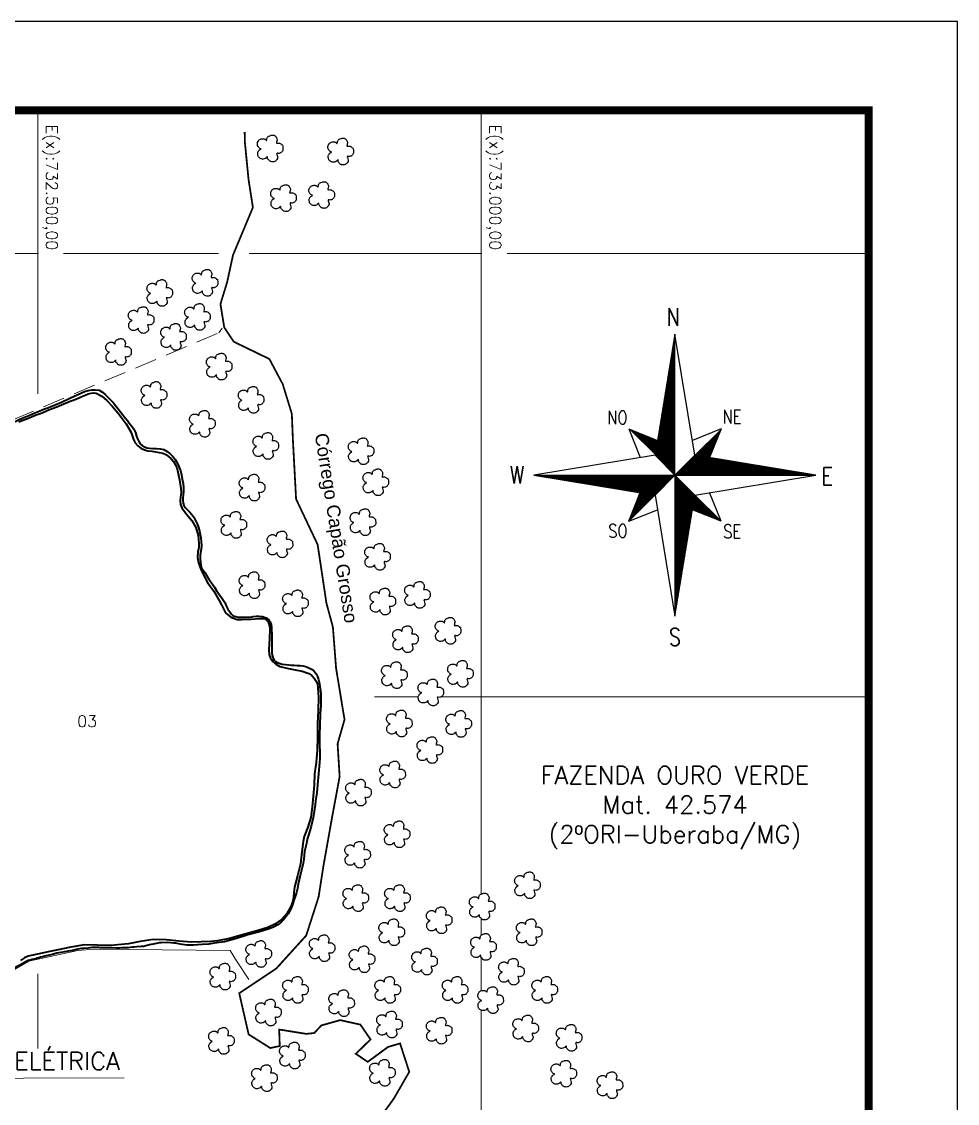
# Model space of a CAD drawing. Header units: millimetres. Extents: x 730567 to 733537, y 7816662 to 7818762.
# Drawn here: x 732482 to 733537, y 7817542 to 7818762 of the extents above; entities that cross this region are included whole.
import ezdxf
from ezdxf.enums import TextEntityAlignment as Align

# ---------------------------------------------------------------- set-up
doc = ezdxf.new("R2010")
doc.units = ezdxf.units.MM
for name, pattern in [('CONTINUO', [0]), ('DASHED', [0.75, 0.5, -0.25]), ('LIN0', [0])]:
    doc.linetypes.add(name, pattern=pattern)
for name, color, linetype, lineweight in [('0114001269', 1, 'Continuous', 40), ('0114001269003', 5, 'Continuous', 40), ('MALHA', 8, 'Continuous', 9), ('REDE_DE_LUZ', 6, 'Continuous', 0), ('TEXTO', 7, 'Continuous', 9)]:
    doc.layers.add(name, color=color, linetype=linetype, lineweight=lineweight)
for name, color, linetype in [('CÓRREGO', 174, 'Continuous'), ('MARGEM', 7, 'CONTINUO'), ('MATO', 3, 'Continuous'), ('SETA_NORTE', 3, 'Continuous')]:
    doc.layers.add(name, color=color, linetype=linetype)
doc.styles.add('ROMANS', font='romans', dxfattribs={"height": 0.2})
doc.styles.add('SIMPLEX', font='simplex', dxfattribs={"height": 0.2})
doc.styles.get("Standard").update_dxf_attribs({"font": 'arial.ttf'})

# ---------------------------------------------------------------- blocks, each defined once
blk = doc.blocks.new('mato')
at = {"layer": 'MATO', "color": 94, "linetype": 'CONTINUO'}
blk.add_lwpolyline([(734601.6, 7824194.7), (734600.8, 7824194.1), (734600, 7824193.3), (734599.1, 7824192.6), (734598, 7824192.3), (734596.9, 7824192.2), (734595.8, 7824192.2), (734594.9, 7824192.4), (734594.2, 7824192.7), (734593.5, 7824193.1), (734592.9, 7824193.6), (734592.3, 7824194.1), (734591.8, 7824194.7), (734591.5, 7824195.3), (734591.3, 7824195.9), (734591.2, 7824196.6), (734591, 7824197.5), (734591, 7824198.4), (734591, 7824199.3), (734591.2, 7824200), (734591.5, 7824200.5), (734591.9, 7824201), (734592.1, 7824201.5), (734592.4, 7824201.9), (734592.8, 7824202.3), (734594.2, 7824203.2), (734594.7, 7824203.6), (734594.5, 7824203.7), (734593.5, 7824204), (734593.1, 7824204.2), (734592.7, 7824204.5), (734592.3, 7824204.9), (734591.8, 7824205.6), (734591.3, 7824206.3), (734590.9, 7824207.1), (734590.7, 7824208), (734590.6, 7824208.8), (734590.7, 7824209.7), (734590.9, 7824210.7), (734591.3, 7824211.6), (734591.7, 7824212.4), (734592, 7824212.8), (734592.3, 7824213.1), (734592.7, 7824213.4), (734593.3, 7824213.8), (734593.9, 7824214.2), (734594.6, 7824214.5), (734595.3, 7824214.7), (734596, 7824214.8), (734596.6, 7824214.8), (734597.2, 7824214.8), (734597.8, 7824214.7), (734598.2, 7824214.6), (734598.7, 7824214.4), (734599.1, 7824214.3), (734599.5, 7824214), (734600, 7824213.4), (734600.5, 7824213), (734600.9, 7824212.8), (734601.1, 7824213.4), (734601.2, 7824214.2), (734601.3, 7824215.1), (734601.4, 7824215.5), (734601.5, 7824215.8), (734602, 7824216.5), (734602.3, 7824217), (734602.7, 7824217.4), (734603.2, 7824217.6), (734603.7, 7824217.8), (734604.3, 7824218), (734605.3, 7824218.4), (734605.8, 7824218.6), (734606.3, 7824218.7), (734606.9, 7824218.8), (734607.5, 7824218.8), (734608, 7824218.8), (734608.6, 7824218.7), (734609.1, 7824218.6), (734609.5, 7824218.4), (734610, 7824218.1), (734610.4, 7824217.9), (734610.7, 7824217.6), (734611, 7824217.2), (734611.3, 7824216.8), (734611.7, 7824216.3), (734611.9, 7824215.7), (734612.2, 7824215.1), (734612.4, 7824214.6), (734612.5, 7824214), (734612.5, 7824213.3), (734612.2, 7824212.1), (734611.9, 7824210.9), (734611.7, 7824210), (734612.4, 7824209.8), (734613.2, 7824209.9), (734614.1, 7824210), (734614.7, 7824209.9), (734615.4, 7824209.8), (734616, 7824209.5), (734616.6, 7824209.1), (734617.3, 7824208.6), (734617.8, 7824208.1), (734618.2, 7824207.9), (734618.6, 7824207.5), (734618.8, 7824207), (734619, 7824205.5), (734619.1, 7824203.9), (734619.1, 7824202.4), (734618.8, 7824201.5), (734618.4, 7824200.9), (734618, 7824200.3), (734617.5, 7824199.8), (734617, 7824199.3), (734616.5, 7824199), (734615.7, 7824198.7), (734614.9, 7824198.5), (734614.1, 7824198.3), (734613.3, 7824198.6), (734612.6, 7824198.7), (734612.1, 7824198.5), (734612.3, 7824197.3), (734613.2, 7824194.3), (734613.1, 7824193.5), (734613, 7824192.9), (734612.3, 7824191.8), (734611.9, 7824191.2), (734611.4, 7824190.7), (734611, 7824190.3), (734610.6, 7824189.9), (734610.1, 7824189.6), (734609.5, 7824189.4), (734608.8, 7824189.2), (734608.2, 7824189.2), (734607.5, 7824189.1), (734606.8, 7824189.2), (734605.7, 7824189.3), (734605.3, 7824189.5), (734604.8, 7824189.7), (734604.2, 7824190.1), (734603.7, 7824190.7), (734603.2, 7824191.3), (734602.7, 7824191.7), (734602.3, 7824192.2), (734602, 7824192.7), (734601.9, 7824194.3), (734601.7, 7824195)], dxfattribs=at)
blk = doc.blocks.new('A$C7F984228')
at = {"layer": 'SETA_NORTE', "linetype": 'Continuous'}
h = blk.add_hatch(dxfattribs=at)
h.set_pattern_fill('ANSI314', color=256, scale=5, angle=-90, style=0, pattern_type=2)
h.set_pattern_definition([(315, (-7849212.488, 504478.853), (11.22532015, 11.22532015), [])])
h.paths.add_polyline_path([(2671, 3542), (2716, 3816), (2183, 4030)])
h = blk.add_hatch(dxfattribs=at)
h.set_pattern_fill('ANSI313', color=256, scale=5, angle=180, style=0, pattern_type=2)
h.set_pattern_definition([(225, (504349.028, 7855425.992), (11.22532015, -11.22532015), [])])
h.paths.add_polyline_path([(3412, 3542), (3686, 3497), (3900, 4030)])
h = blk.add_hatch(dxfattribs=at)
h.set_pattern_fill('ANSI311', color=256, scale=5, style=0, pattern_type=2)
h.set_pattern_definition([(45, (-498265.35, -7849082.662), (-11.22532015, 11.22532015), [])])
h.paths.add_polyline_path([(2671, 2801), (2397, 2846), (2183, 2313)])
h = blk.add_hatch(dxfattribs=at)
h.set_pattern_fill('ANSI312', color=256, scale=5, angle=90, style=0, pattern_type=2)
h.set_pattern_definition([(135, (7855296.166, -498135.524), (-11.22532015, -11.22532015), [])])
h.paths.add_polyline_path([(3412, 2801), (3367, 2527), (3900, 2313)])
for p, q in [((3013, 5616), (3042, 5645)), ((3017, 5644), (3042, 5668)), ((3022, 5671), (3042, 5691)), ((3026, 5699), (3042, 5715)), ((3031, 5727), (3042, 5738)), ((3036, 5755), (3042, 5761)), ((3040, 5782), (3042, 5784)), ((2972, 5366), (3042, 5437)), ((2976, 5394), (3042, 5460)), ((2981, 5422), (3042, 5483)), ((2985, 5450), (3042, 5506)), ((2990, 5477), (3042, 5529)), ((2994, 5505), (3042, 5552)), ((2999, 5533), (3042, 5576)), ((3004, 5561), (3042, 5599)), ((3008, 5588), (3042, 5622)), ((2935, 5145), (3042, 5251)), ((2940, 5172), (3042, 5274)), ((2944, 5200), (3042, 5298)), ((2949, 5228), (3042, 5321)), ((2953, 5255), (3042, 5344)), ((2958, 5283), (3042, 5367)), ((2963, 5311), (3042, 5390)), ((2967, 5339), (3042, 5413)), ((2894, 4895), (3042, 5043)), ((2899, 4923), (3042, 5066)), ((2903, 4950), (3042, 5089)), ((2908, 4978), (3042, 5112)), ((2912, 5006), (3042, 5135)), ((2917, 5034), (3042, 5159)), ((2921, 5061), (3042, 5182)), ((2926, 5089), (3042, 5205)), ((2931, 5117), (3042, 5228)), ((2853, 4645), (3042, 4834)), ((2857, 4673), (3042, 4857)), ((2862, 4701), (3042, 4881)), ((2867, 4729), (3042, 4904)), ((2871, 4756), (3042, 4927)), ((2876, 4784), (3042, 4950)), ((2880, 4812), (3042, 4973)), ((2885, 4839), (3042, 4996)), ((2889, 4867), (3042, 5020)), ((2816, 4423), (3042, 4649)), ((2821, 4451), (3042, 4672)), ((2825, 4479), (3042, 4695)), ((2830, 4507), (3042, 4718)), ((2835, 4534), (3042, 4742)), ((2839, 4562), (3042, 4765)), ((2844, 4590), (3042, 4788)), ((2848, 4618), (3042, 4811)), ((2775, 4174), (3042, 4440)), ((2780, 4202), (3042, 4464)), ((2784, 4229), (3042, 4487)), ((2789, 4257), (3042, 4510)), ((2794, 4285), (3042, 4533)), ((2798, 4313), (3042, 4556)), ((2803, 4340), (3042, 4579)), ((2807, 4368), (3042, 4603)), ((2812, 4396), (3042, 4626)), ((2734, 3924), (3042, 4232)), ((2739, 3952), (3042, 4255)), ((2743, 3980), (3042, 4278)), ((2748, 4007), (3042, 4301)), ((2752, 4035), (3042, 4325)), ((2757, 4063), (3042, 4348)), ((2762, 4091), (3042, 4371)), ((2766, 4118), (3042, 4394)), ((2771, 4146), (3042, 4417)), ((2183, 4030), (2716, 3816)), ((2183, 4030), (2397, 3497)), ((2693, 3675), (3042, 4024)), ((2698, 3702), (3042, 4047)), ((2702, 3730), (3042, 4070)), ((2707, 3758), (3042, 4093)), ((2711, 3786), (3042, 4116)), ((2716, 3813), (3042, 4139)), ((2720, 3841), (3042, 4163)), ((2725, 3869), (3042, 4186)), ((2730, 3897), (3042, 4209)), ((3900, 4030), (3367, 3816)), ((3900, 4030), (3686, 3497)), ((2674, 3540), (3042, 3908)), ((2675, 3564), (3042, 3931)), ((2679, 3591), (3042, 3954)), ((2684, 3619), (3042, 3977)), ((2685, 3528), (3042, 3885)), ((2688, 3647), (3042, 4000)), ((2697, 3517), (3042, 3861)), ((2709, 3505), (3042, 3838)), ((2720, 3493), (3042, 3815)), ((2732, 3482), (3042, 3792)), ((2743, 3470), (3042, 3769)), ((2755, 3459), (3042, 3746)), ((2766, 3447), (3042, 3722)), ((2778, 3435), (3042, 3699)), ((2790, 3424), (3042, 3676)), ((2801, 3412), (3042, 3653)), ((2813, 3401), (3042, 3630)), ((2824, 3389), (3042, 3607)), ((2836, 3378), (3042, 3583)), ((2848, 3366), (3042, 3560)), ((2859, 3354), (3042, 3537)), ((2871, 3343), (3042, 3514)), ((2882, 3331), (3042, 3491)), ((2894, 3320), (3042, 3468)), ((2905, 3308), (3042, 3444)), ((2917, 3296), (3042, 3421)), ((3047, 3172), (3417, 3542)), ((3070, 3172), (3437, 3538)), ((3093, 3172), (3457, 3535)), ((3117, 3172), (3477, 3532)), ((3140, 3172), (3497, 3528)), ((3163, 3172), (3516, 3525)), ((3186, 3172), (3536, 3522)), ((3209, 3172), (3556, 3519)), ((3232, 3172), (3576, 3515)), ((3256, 3172), (3596, 3512)), ((3279, 3172), (3616, 3509)), ((3302, 3172), (3636, 3506)), ((3325, 3172), (3656, 3502)), ((3348, 3172), (3676, 3499)), ((3371, 3172), (3695, 3496)), ((3395, 3172), (3715, 3492)), ((3418, 3172), (3735, 3489)), ((3441, 3172), (3755, 3486)), ((3464, 3172), (3775, 3483)), ((3487, 3172), (3795, 3479)), ((3510, 3172), (3815, 3476)), ((3534, 3172), (3835, 3473)), ((3557, 3172), (3855, 3469)), ((3580, 3172), (3874, 3466)), ((3603, 3172), (3894, 3463)), ((3626, 3172), (3914, 3460)), ((3649, 3172), (3934, 3456)), ((3673, 3172), (3954, 3453)), ((3696, 3172), (3974, 3450)), ((3719, 3172), (3994, 3447)), ((3742, 3172), (4014, 3443)), ((3765, 3172), (4034, 3440)), ((3788, 3172), (4053, 3437)), ((3812, 3172), (4073, 3433)), ((3835, 3172), (4093, 3430)), ((3858, 3172), (4113, 3427)), ((3881, 3172), (4133, 3424)), ((3904, 3172), (4153, 3420)), ((2929, 3285), (3042, 3398)), ((2940, 3273), (3042, 3375)), ((2952, 3262), (3042, 3352)), ((2963, 3250), (3042, 3329)), ((2975, 3239), (3042, 3305)), ((2987, 3227), (3042, 3282)), ((2998, 3215), (3042, 3259)), ((3010, 3204), (3042, 3236)), ((3927, 3172), (4173, 3417)), ((3951, 3172), (4193, 3414)), ((3974, 3172), (4213, 3411)), ((3997, 3172), (4232, 3407)), ((4020, 3172), (4252, 3404)), ((4043, 3172), (4272, 3401)), ((4066, 3172), (4292, 3397)), ((4090, 3172), (4312, 3394)), ((4113, 3172), (4332, 3391)), ((4136, 3172), (4352, 3388)), ((4159, 3172), (4372, 3384)), ((4182, 3172), (4392, 3381)), ((4205, 3172), (4411, 3378)), ((4228, 3172), (4431, 3374)), ((4252, 3172), (4451, 3371)), ((4275, 3172), (4471, 3368)), ((4298, 3172), (4491, 3365)), ((4321, 3172), (4511, 3361)), ((4344, 3172), (4531, 3358)), ((4367, 3172), (4551, 3355)), ((4391, 3172), (4571, 3352)), ((4414, 3172), (4590, 3348)), ((4437, 3172), (4610, 3345)), ((4460, 3172), (4630, 3342)), ((4483, 3172), (4650, 3338)), ((4506, 3172), (4670, 3335)), ((4530, 3172), (4690, 3332)), ((4553, 3172), (4710, 3329)), ((4576, 3172), (4730, 3325)), ((4599, 3172), (4750, 3322)), ((4622, 3172), (4769, 3319)), ((4645, 3172), (4789, 3316)), ((4669, 3172), (4809, 3312)), ((4692, 3172), (4829, 3309)), ((4715, 3172), (4849, 3306)), ((4738, 3172), (4869, 3302)), ((4761, 3172), (4889, 3299)), ((4784, 3172), (4909, 3296)), ((4808, 3172), (4929, 3293)), ((4831, 3172), (4948, 3289)), ((4854, 3172), (4968, 3286)), ((4877, 3172), (4988, 3283)), ((4900, 3172), (5008, 3279)), ((4923, 3172), (5028, 3276)), ((4947, 3172), (5048, 3273)), ((4970, 3172), (5068, 3270)), ((4993, 3172), (5088, 3266)), ((5016, 3172), (5108, 3263)), ((5039, 3172), (5127, 3260)), ((5062, 3172), (5147, 3257)), ((5086, 3172), (5167, 3253)), ((5109, 3172), (5187, 3250)), ((5132, 3172), (5207, 3247)), ((5155, 3172), (5227, 3243)), ((5178, 3172), (5247, 3240)), ((5201, 3172), (5267, 3237)), ((5225, 3172), (5287, 3234)), ((5248, 3172), (5306, 3230)), ((5271, 3172), (5326, 3227)), ((5294, 3172), (5346, 3224)), ((5317, 3172), (5366, 3221)), ((428, 3170), (429, 3172)), ((448, 3167), (453, 3172)), ((468, 3164), (476, 3172)), ((488, 3161), (499, 3172)), ((508, 3157), (522, 3172)), ((528, 3154), (545, 3172)), ((548, 3151), (568, 3172)), ((567, 3148), (592, 3172)), ((587, 3144), (615, 3172)), ((607, 3141), (638, 3172)), ((627, 3138), (661, 3172)), ((647, 3134), (684, 3172)), ((667, 3131), (707, 3172)), ((687, 3128), (731, 3172)), ((707, 3125), (754, 3172)), ((727, 3121), (777, 3172)), ((746, 3118), (800, 3172)), ((766, 3115), (823, 3172)), ((786, 3112), (846, 3172)), ((806, 3108), (870, 3172)), ((826, 3105), (893, 3172)), ((846, 3102), (916, 3172)), ((866, 3098), (939, 3172)), ((886, 3095), (962, 3172)), ((906, 3092), (985, 3172)), ((925, 3089), (1009, 3172)), ((945, 3085), (1032, 3172)), ((965, 3082), (1055, 3172)), ((985, 3079), (1078, 3172)), ((1005, 3075), (1101, 3172)), ((1025, 3072), (1124, 3172)), ((1045, 3069), (1148, 3172)), ((1065, 3066), (1171, 3172)), ((1085, 3062), (1194, 3172)), ((1104, 3059), (1217, 3172)), ((1124, 3056), (1240, 3172)), ((1144, 3053), (1263, 3172)), ((1164, 3049), (1287, 3172)), ((1184, 3046), (1310, 3172)), ((1204, 3043), (1333, 3172)), ((1224, 3039), (1356, 3172)), ((1244, 3036), (1379, 3172)), ((1264, 3033), (1402, 3172)), ((1283, 3030), (1426, 3172)), ((1303, 3026), (1449, 3172)), ((1323, 3023), (1472, 3172)), ((1343, 3020), (1495, 3172)), ((1363, 3017), (1518, 3172)), ((1383, 3013), (1541, 3172)), ((1403, 3010), (1565, 3172)), ((1423, 3007), (1588, 3172)), ((1443, 3003), (1611, 3172)), ((1462, 3000), (1634, 3172)), ((1482, 2997), (1657, 3172)), ((1502, 2994), (1680, 3172)), ((1522, 2990), (1704, 3172)), ((1542, 2987), (1727, 3172)), ((1562, 2984), (1750, 3172)), ((1582, 2980), (1773, 3172)), ((1602, 2977), (1796, 3172)), ((1622, 2974), (1819, 3172)), ((1641, 2971), (1843, 3172)), ((1661, 2967), (1866, 3172)), ((1681, 2964), (1889, 3172)), ((1701, 2961), (1912, 3172)), ((1721, 2958), (1935, 3172)), ((1741, 2954), (1958, 3172)), ((1761, 2951), (1982, 3172)), ((1781, 2948), (2005, 3172)), ((1801, 2944), (2028, 3172)), ((1820, 2941), (2051, 3172)), ((1840, 2938), (2074, 3172)), ((1860, 2935), (2097, 3172)), ((1880, 2931), (2120, 3172)), ((1900, 2928), (2144, 3172)), ((1920, 2925), (2167, 3172)), ((1940, 2921), (2190, 3172)), ((1960, 2918), (2213, 3172)), ((1980, 2915), (2236, 3172)), ((1999, 2912), (2259, 3172)), ((2019, 2908), (2283, 3172)), ((2039, 2905), (2306, 3172)), ((2059, 2902), (2329, 3172)), ((2079, 2899), (2352, 3172)), ((2099, 2895), (2375, 3172)), ((2119, 2892), (2398, 3172)), ((2139, 2889), (2422, 3172)), ((2159, 2885), (2445, 3172)), ((2178, 2882), (2468, 3172)), ((3042, 3172), (2183, 2313)), ((2198, 2879), (2491, 3172)), ((2218, 2876), (2514, 3172)), ((2238, 2872), (2537, 3172)), ((2258, 2869), (2561, 3172)), ((2278, 2866), (2584, 3172)), ((2298, 2863), (2607, 3172)), ((2318, 2859), (2630, 3172)), ((2338, 2856), (2653, 3172)), ((2357, 2853), (2676, 3172)), ((2377, 2849), (2700, 3172)), ((2397, 2846), (2723, 3172)), ((2417, 2843), (2746, 3172)), ((2437, 2840), (2769, 3172)), ((2457, 2836), (2792, 3172)), ((2477, 2833), (2815, 3172)), ((2497, 2830), (2839, 3172)), ((2517, 2826), (2862, 3172)), ((2536, 2823), (2885, 3172)), ((2556, 2820), (2908, 3172)), ((2576, 2817), (2931, 3172)), ((2596, 2813), (2954, 3172)), ((2616, 2810), (2978, 3172)), ((2636, 2807), (3001, 3172)), ((2656, 2804), (3024, 3172)), ((3021, 3192), (3042, 3213)), ((3033, 3181), (3042, 3190)), ((3042, 3166), (3044, 3169)), ((3042, 3143), (3056, 3157)), ((3042, 3120), (3068, 3146)), ((3042, 3097), (3079, 3134)), ((3042, 3074), (3091, 3123)), ((3042, 3051), (3102, 3111)), ((3042, 3027), (3114, 3100)), ((3042, 3004), (3126, 3088)), ((3042, 2981), (3137, 3076)), ((3042, 2958), (3149, 3065)), ((3042, 2935), (3160, 3053)), ((3042, 2912), (3172, 3042)), ((3042, 2888), (3183, 3030)), ((3042, 2865), (3195, 3018)), ((5340, 3172), (5386, 3217)), ((5364, 3172), (5406, 3214)), ((5387, 3172), (5426, 3211)), ((5410, 3172), (5446, 3207)), ((5433, 3172), (5466, 3204)), ((5456, 3172), (5485, 3201)), ((5479, 3172), (5505, 3198)), ((5503, 3172), (5525, 3194)), ((5526, 3172), (5545, 3191)), ((5549, 3172), (5565, 3188)), ((5572, 3172), (5585, 3184)), ((5595, 3172), (5605, 3181)), ((5618, 3172), (5625, 3178)), ((5642, 3172), (5645, 3175)), ((2183, 2313), (2397, 2846)), ((3042, 2842), (3207, 3007)), ((3042, 2819), (3218, 2995)), ((3042, 2796), (3230, 2984)), ((3042, 2773), (3241, 2972)), ((3042, 2749), (3253, 2961)), ((3042, 2726), (3265, 2949)), ((3042, 2703), (3276, 2937)), ((3042, 2680), (3288, 2926)), ((3042, 2657), (3299, 2914)), ((3042, 2634), (3311, 2903)), ((3042, 2610), (3322, 2891)), ((3042, 2587), (3334, 2879)), ((3042, 2564), (3346, 2868)), ((3042, 2541), (3357, 2856)), ((3042, 2518), (3369, 2845)), ((3042, 2495), (3380, 2833)), ((3042, 2471), (3392, 2822)), ((3900, 2313), (3686, 2846)), ((3042, 2448), (3404, 2810)), ((3042, 2425), (3411, 2795)), ((3042, 2402), (3407, 2767)), ((3042, 2379), (3402, 2739)), ((3042, 2356), (3398, 2712)), ((3042, 2332), (3393, 2684)), ((3042, 2309), (3389, 2656)), ((3042, 2286), (3384, 2628)), ((2183, 2313), (2716, 2527)), ((3042, 2263), (3379, 2601)), ((3042, 2240), (3375, 2573)), ((3042, 2217), (3370, 2545)), ((3042, 2193), (3366, 2517)), ((3042, 2170), (3361, 2490)), ((3042, 2147), (3357, 2462)), ((3042, 2124), (3352, 2434)), ((3900, 2313), (3367, 2527)), ((3042, 2101), (3347, 2406)), ((3042, 2078), (3343, 2379)), ((3042, 2055), (3338, 2351)), ((3042, 2031), (3334, 2323)), ((3042, 2008), (3329, 2296)), ((3042, 1985), (3325, 2268)), ((3042, 1962), (3320, 2240)), ((3042, 1939), (3316, 2212)), ((3042, 1916), (3311, 2185)), ((3042, 1892), (3306, 2157)), ((3042, 1869), (3302, 2129)), ((3042, 1846), (3297, 2101)), ((3042, 1823), (3293, 2074)), ((3042, 1800), (3288, 2046)), ((3042, 1777), (3284, 2018)), ((3042, 1753), (3279, 1990)), ((3042, 1730), (3274, 1963)), ((3042, 1707), (3270, 1935)), ((3042, 1684), (3265, 1907)), ((3042, 1661), (3261, 1880)), ((3042, 1638), (3256, 1852)), ((3042, 1614), (3252, 1824)), ((3042, 1591), (3247, 1796)), ((3042, 1568), (3242, 1769)), ((3042, 1545), (3238, 1741)), ((3042, 1522), (3233, 1713)), ((3042, 1499), (3229, 1685)), ((3042, 1475), (3224, 1658)), ((3042, 1452), (3220, 1630)), ((3042, 1429), (3215, 1602)), ((3042, 1406), (3210, 1575)), ((3042, 1383), (3206, 1547)), ((3042, 1360), (3201, 1519)), ((3042, 1336), (3197, 1491)), ((3042, 1313), (3192, 1464)), ((3042, 1290), (3188, 1436)), ((3042, 1267), (3183, 1408)), ((3042, 1244), (3178, 1380)), ((3042, 1221), (3174, 1353)), ((3042, 1197), (3169, 1325)), ((3042, 1174), (3165, 1297)), ((3042, 1151), (3160, 1269)), ((3042, 1128), (3156, 1242)), ((3042, 1105), (3151, 1214)), ((3042, 1082), (3146, 1186)), ((3042, 1058), (3142, 1159)), ((3042, 1035), (3137, 1131)), ((3042, 1012), (3133, 1103)), ((3042, 989), (3128, 1075)), ((3042, 966), (3124, 1048)), ((3042, 943), (3119, 1020)), ((3042, 919), (3115, 992)), ((3042, 896), (3110, 964)), ((3042, 873), (3105, 937)), ((3042, 850), (3101, 909)), ((3042, 827), (3096, 881)), ((3042, 804), (3092, 853)), ((3042, 780), (3087, 826)), ((3042, 757), (3083, 798)), ((3042, 734), (3078, 770)), ((3042, 711), (3073, 743)), ((3042, 688), (3069, 715)), ((3042, 665), (3064, 687)), ((3042, 641), (3060, 659)), ((3042, 618), (3055, 632)), ((3042, 595), (3051, 604)), ((3042, 572), (3046, 576))]:
    blk.add_line(p, q, dxfattribs=at)
blk.add_lwpolyline([(3412, 2801), (5663, 3172), (3412, 3542), (3042, 5792), (2671, 3542), (421, 3172), (2671, 2801), (3042, 551)], close=True, dxfattribs=at)
for points in [[(3042, 3172), (3042, 5792)], [(3042, 3172), (2671, 3542)], [(3042, 3172), (3412, 3542)], [(421, 3172), (5663, 3172)], [(3042, 3172), (2671, 2801)], [(3042, 3172), (3412, 2801)], [(3042, 3172), (3042, 551)]]:
    blk.add_lwpolyline(points, dxfattribs=at)
at = {"layer": 'TEXTO', "color": 0, "lineweight": 30, "style": 'ROMANS', "width": 0.8}
for s, height, p in [('N ', 325, (2890, 5949)), ('NO', 250, (1784, 4117)), ('NE', 250, (3926, 4135)), ('W', 325, (-25, 3016)), ('E', 325, (5767, 2986)), ('SO', 250, (1801, 2010)), ('SE', 250, (3938, 2001)), ('S', 325, (2930, 0))]:
    blk.add_text(s, height=height, dxfattribs=at).set_placement(p)

msp = doc.modelspace()

# ---------------------------------------------------------------- linework, layer by layer
at = {"layer": '0114001269', "linetype": 'CONTINUO', "flags": 128}
msp.add_lwpolyline([(732692.8, 7817721), (732685.2, 7817720.5), (732680.2, 7817720.2), (732675.6, 7817719.9), (732673, 7817719.8), (732668.2, 7817720.1), (732663.1, 7817720.6), (732660.4, 7817721), (732655.6, 7817722), (732653.3, 7817722.3), (732646.3, 7817722.9), (732639.1, 7817722.4), (732637, 7817722.4), (732635.3, 7817722.3), (732631.9, 7817721.5), (732629.9, 7817720.9), (732627.8, 7817720.7), (732625.9, 7817720.3), (732621.7, 7817719.1), (732619.3, 7817718.5), (732616.6, 7817718.3), (732611.5, 7817717.9), (732608.8, 7817717.8), (732606.5, 7817717.6), (732604.2, 7817717.3), (732602, 7817717.1), (732599.5, 7817717.1), (732597.3, 7817717.1), (732594.9, 7817716.8), (732592.4, 7817716.6), (732588.2, 7817716.7), (732584, 7817716.9), (732579.4, 7817716.9), (732577.1, 7817717), (732572.6, 7817717.1), (732570.4, 7817717.1), (732568.3, 7817717.3), (732566.4, 7817717.3), (732564.2, 7817717.2), (732561.7, 7817717.2), (732559.1, 7817717), (732556.6, 7817716.7), (732551.7, 7817716.3), (732549.3, 7817716), (732547.3, 7817715.8), (732545.2, 7817715.4), (732543.3, 7817715.1), (732539.3, 7817714), (732536.9, 7817713.5), (732534.4, 7817713.1), (732532.2, 7817712.8), (732530, 7817712.4), (732526, 7817711.5), (732523.7, 7817711.1), (732521.6, 7817710.8), (732517.8, 7817709.9), (732513.1, 7817708.6), (732511.2, 7817708.3), (732509.3, 7817707.9), (732505.3, 7817706.9), (732503.2, 7817706.3), (732501.1, 7817705.8), (732499.4, 7817705.4), (732497.6, 7817704.7), (732495.4, 7817704.2), (732493.3, 7817703.7), (732491.3, 7817703.1), (732489.3, 7817702.5), (732487.5, 7817701.7), (732485.6, 7817700.8), (732479.6, 7817697.5), (732477.5, 7817696.3), (732475.3, 7817695), (732473.1, 7817693.5), (732468.2, 7817690.5), (732465.6, 7817689.2), (732463.1, 7817687.8), (732460.8, 7817686.3), (732456.3, 7817683.9), (732454.1, 7817682.7), (732449.2, 7817679.6), (732446.4, 7817677.9), (732443.5, 7817676.3), (732440.7, 7817674.7), (732437.9, 7817673.3), (732435.6, 7817672), (732432.9, 7817670.6), (732430.2, 7817669.2), (732427.9, 7817667.9), (732425.6, 7817666.7), (732423.1, 7817665.1), (732420.3, 7817663.6), (732417.9, 7817662.2), (732415.3, 7817660.8), (732412.8, 7817659.3), (732410.4, 7817657.9), (732405.8, 7817654.9), (732403.3, 7817653.3), (732397.7, 7817650.2), (732393.2, 7817647.7), (732390.8, 7817646.7), (732386.2, 7817645), (732383.9, 7817643.8), (732378.6, 7817640.4), (732376.2, 7817638.5), (732373.7, 7817636.3), (732371, 7817634.2), (732368.6, 7817632.3), (732363.3, 7817628.6), (732360.6, 7817626.8), (732358, 7817624.9), (732353, 7817621.4), (732350.4, 7817619.6), (732343.9, 7817613.9), (732342.6, 7817613), (732341.3, 7817612.2), (732339.4, 7817610.9), (732335.8, 7817608.5), (732332, 7817606.1), (732327.9, 7817603.5), (732323.6, 7817600.7), (732319.1, 7817597.8), (732314.4, 7817594.8), (732309.6, 7817591.6), (732308.4, 7817590.8), (732302.5, 7817587.1), (732293.7, 7817581.2), (732291.6, 7817580.2), (732279.8, 7817573), (732274.2, 7817569.5), (732268.1, 7817565.9), (732261.7, 7817562), (732254.9, 7817557.4), (732243.2, 7817550.4), (732220.9, 7817536.9), (732185.3, 7817516.2), (732134.9, 7817485.5), (732091.4, 7817458.7), (732043, 7817429.5), (732014.2, 7817411.9), (732001.4, 7817404.2), (731975.5, 7817388.7), (731970.9, 7817386), (731966.4, 7817383.4), (731961.7, 7817380.7), (731957, 7817377.8), (731952.3, 7817375.1), (731947.7, 7817372.2), (731938.6, 7817366.5), (731930, 7817361.2), (731921.5, 7817355.9), (731908.3, 7817348), (731904.1, 7817345.5), (731899.8, 7817342.9), (731895.3, 7817340.5), (731890.8, 7817338), (731886.4, 7817335.7), (731882.1, 7817333.3), (731877.8, 7817330.8), (731873.6, 7817328.3), (731869.4, 7817325.5), (731865.1, 7817323), (731860.9, 7817320.6), (731856.8, 7817318.1), (731852.5, 7817315.6), (731848.1, 7817313.1), (731843.7, 7817310.6), (731839.4, 7817308.1), (731835.4, 7817305.9), (731831.9, 7817303.9), (731828.5, 7817302.2), (731825.2, 7817300.7), (731821.9, 7817299.4), (731818.9, 7817298.2), (731815.9, 7817297), (731812.5, 7817295.9), (731809.2, 7817295.4), (731805.9, 7817295.3), (731802.7, 7817295.6), (731799.6, 7817296.3), (731796.6, 7817297.3), (731793.8, 7817298.3), (731790.7, 7817299.3), (731787.6, 7817300.5), (731784.3, 7817301.2), (731780.9, 7817301.9), (731777.4, 7817302.4), (731773.8, 7817303), (731770.3, 7817303.2), (731766.6, 7817303.6), (731762.6, 7817304.2), (731758.8, 7817305), (731755.2, 7817305.5), (731751.2, 7817306.2), (731747.1, 7817307.1), (731742.8, 7817308), (731738.5, 7817308.8), (731734.2, 7817309.6), (731730, 7817310.5), (731725.8, 7817311.1), (731721.6, 7817311.7), (731717.6, 7817312.6), (731710.1, 7817314.4), (731706.3, 7817315.3), (731698.7, 7817317), (731694.8, 7817317.7), (731686.7, 7817319.3), (731678.6, 7817320.9), (731674.7, 7817321.8), (731666.9, 7817323.5), (731659.2, 7817325.1), (731652.1, 7817326.8), (731648.4, 7817327.7), (731644.7, 7817328.6), (731641.1, 7817329.3), (731637.5, 7817329.7), (731633.9, 7817330.2), (731630.5, 7817330.8), (731624.5, 7817332.6), (731621.5, 7817333.4), (731614.9, 7817334.6), (731611.8, 7817335.3), (731608.6, 7817335.8), (731605, 7817336.6), (731601.2, 7817337.6), (731597.4, 7817338.5), (731589.9, 7817339.8), (731582.8, 7817341), (731579.2, 7817341.7), (731575.6, 7817342.7), (731572, 7817343.4), (731566.5, 7817344.7), (731561.2, 7817346.3), (731558, 7817347.1), (731554.7, 7817347.5), (731548.9, 7817348.7), (731546.2, 7817349.1), (731543.3, 7817349.4), (731540, 7817350.1), (731534.1, 7817351.5), (731530.9, 7817352.2), (731520.6, 7817354.5), (731517.5, 7817355), (731511.3, 7817356.3), (731505.3, 7817357.6), (731502.3, 7817358.2), (731499.2, 7817359), (731495.8, 7817359.7), (731492.2, 7817360.5), (731488.5, 7817361.1), (731484.6, 7817361.9), (731480.9, 7817362.9), (731477.5, 7817363.4), (731474.5, 7817364), (731471.8, 7817364.6), (731466.1, 7817365.9), (731462.8, 7817366.6), (731459.4, 7817367.2), (731456.2, 7817367.9), (731450.6, 7817368.9), (731442.9, 7817370.8), (731431.5, 7817373.5), (731429.1, 7817373.9), (731426.8, 7817374.3), (731424.4, 7817374.7), (731422.1, 7817375), (731419.5, 7817375.4), (731416.5, 7817376), (731413.6, 7817376.6), (731411.1, 7817377.3), (731408.8, 7817377.8), (731406.4, 7817378.3), (731403.8, 7817378.9), (731400.9, 7817379.8), (731398.1, 7817381.1), (731395.8, 7817382.6), (731394, 7817384), (731392.2, 7817385.6), (731390.6, 7817387.2), (731389.2, 7817388.7), (731387.9, 7817390.1), (731386.9, 7817391.7), (731385.9, 7817393.3), (731384.6, 7817395.4), (731383.2, 7817397.7), (731382, 7817399.9), (731380.7, 7817401.9), (731379.5, 7817403.7), (731377, 7817407.8), (731375.9, 7817409.8), (731370.9, 7817418.6), (731365.7, 7817427.8), (731350.8, 7817453.8), (731343.9, 7817466.8), (731336.8, 7817479.8), (731329, 7817493.4), (731316.3, 7817516.1), (731308.7, 7817529.5), (731295.4, 7817552.7), (731293.7, 7817556), (731290.5, 7817562.4), (731289.3, 7817565.8), (731288.4, 7817569.2), (731288.5, 7817572.9), (731290, 7817576.5), (731292.6, 7817579.4), (731296, 7817581.2), (731299.8, 7817582.6), (731304.1, 7817584), (731308.9, 7817585.3), (731314.6, 7817586.7), (731320.9, 7817588.3), (731327.2, 7817590), (731334.1, 7817591.8), (731341.4, 7817593.6), (731370.7, 7817601.3), (731378.3, 7817603.4), (731393.3, 7817607.5), (731401, 7817609.4), (731415.7, 7817613.3), (731429.1, 7817617.2), (731441.9, 7817620.2), (731463.3, 7817625.7), (731469.9, 7817627.9), (731471.8, 7817628.3), (731480.4, 7817630.3), (731487.9, 7817632.1), (731497.2, 7817634.5), (731503.6, 7817636.2), (731511.1, 7817638.1), (731518.5, 7817640), (731533.2, 7817644), (731554.3, 7817649.8), (731567.8, 7817653.3), (731581.1, 7817656.8), (731600.4, 7817661.9), (731617.1, 7817666.8), (731624.8, 7817668.8), (731634.4, 7817670.7), (731644.7, 7817673.2), (731644.7, 7817673.2), (731680.4, 7817682.4), (731712.6, 7817691.5), (731727.1, 7817695.1), (731743.3, 7817699.1), (731793.5, 7817712), (731811.4, 7817716.6), (731828.8, 7817720.4), (731858, 7817727.4), (731892.4, 7817737.5), (731911.3, 7817742.7), (731948.1, 7817752.6), (731966.3, 7817757.8), (731982.4, 7817762.1), (732018.3, 7817771.7), (732069.7, 7817784.6), (732085.8, 7817789), (732103, 7817793.6), (732120, 7817798.1), (732133.3, 7817801.5), (732146.2, 7817803.9), (732157.3, 7817802.7), (732162.4, 7817796.9), (732175.6, 7817781.2), (732178.2, 7817772.8), (732181, 7817758.4), (732182.7, 7817747.7), (732185.5, 7817742), (732190.9, 7817740.7), (732200.2, 7817742.6), (732207.9, 7817744.5), (732226.6, 7817747.8), (732241.8, 7817750.2), (732255.4, 7817753.2), (732270.4, 7817758.8), (732283.7, 7817763.8), (732308.6, 7817774.2), (732335.5, 7817784.9), (732347.7, 7817789.5), (732355.4, 7817792.8), (732363.9, 7817795.5), (732372.2, 7817798.9), (732378.5, 7817813.8), (732380.9, 7817824.2), (732382, 7817828.3), (732382, 7817828.3), (732389.7, 7817860), (732394.7, 7817880.3), (732398, 7817899.9), (732400.7, 7817918.5), (732403.9, 7817938.7), (732406.5, 7817959.1), (732405.5, 7817976.1), (732401.5, 7817994.8), (732397.5, 7818015.1), (732393.7, 7818035.5), (732389.7, 7818056.5), (732383.4, 7818101.4), (732380.9, 7818124.4), (732376.2, 7818166.8), (732373.5, 7818187.5), (732370.2, 7818208.4), (732368.3, 7818227.7), (732367, 7818243.8), (732367.1, 7818250.4), (732367.6, 7818252.5), (732367.8, 7818253.8), (732368, 7818254.6), (732368.4, 7818255.8), (732369.3, 7818257.5), (732369.9, 7818258.8), (732370.5, 7818260), (732371, 7818261.2), (732371.6, 7818262.7), (732372.5, 7818264.4), (732374.1, 7818266.3), (732376.1, 7818267.3), (732377.9, 7818267.9), (732379.9, 7818268.7), (732382.2, 7818269.6), (732384.7, 7818270.8), (732388.2, 7818272.3), (732392, 7818274), (732395.5, 7818275.6), (732398.6, 7818277.7), (732401.7, 7818279.5), (732405.3, 7818281.7), (732408.9, 7818283.3), (732411, 7818283.8), (732412.5, 7818284.2), (732414, 7818284.5), (732415.1, 7818284.8), (732416, 7818284.9), (732416.6, 7818285.2), (732417.6, 7818285.5), (732418.8, 7818286), (732420.1, 7818286.5), (732421.3, 7818287), (732422.5, 7818287.4), (732423.3, 7818287.8), (732424.2, 7818288.1), (732426.6, 7818289.1), (732429.3, 7818290.2), (732431.8, 7818291.2), (732434.3, 7818292.4), (732437, 7818293.7), (732439.8, 7818295.1), (732442.2, 7818296.4), (732444.4, 7818297.6), (732446.8, 7818298.9), (732449.7, 7818300.1), (732452.8, 7818301.6), (732456.2, 7818303.1), (732459.7, 7818304.6), (732463.2, 7818305.9), (732466.7, 7818307.6), (732470.6, 7818309.1), (732474.4, 7818310.6), (732478.3, 7818312.6), (732482.4, 7818314.3), (732486.3, 7818315.9), (732489.9, 7818317.4), (732493.3, 7818318.8), (732496.8, 7818320.3), (732500.4, 7818321.8), (732504.2, 7818323.2), (732507.7, 7818324.7), (732511.2, 7818326), (732514.7, 7818327.5), (732518.4, 7818329), (732522.2, 7818330.6), (732525.9, 7818332.1), (732529.6, 7818333.7), (732533.1, 7818335.3), (732536.8, 7818337.1), (732548.5, 7818342.4), (732552.6, 7818344.2), (732556.6, 7818345.6), (732560.8, 7818346.4), (732564.8, 7818346.4), (732569, 7818345.7), (732572.8, 7818343.8), (732576.1, 7818341.1), (732579.1, 7818338), (732582, 7818335.1), (732584.8, 7818331.9), (732587.7, 7818328.5), (732590.6, 7818324.9), (732593.3, 7818321.3), (732596, 7818318), (732598.6, 7818314.8), (732601.1, 7818311.6), (732603.5, 7818308.4), (732606, 7818305.2), (732608.1, 7818301.7), (732610, 7818298), (732611.3, 7818294.1), (732612.3, 7818290.8), (732613.8, 7818288.1), (732615.5, 7818285.5), (732617.7, 7818283.4), (732620.3, 7818281.9), (732623.1, 7818280.9), (732626.1, 7818280.3), (732629.6, 7818280.2), (732633.7, 7818280.1), (732637.9, 7818279.7), (732642.2, 7818278.8), (732646, 7818276.8), (732649.3, 7818274.2), (732652.3, 7818271.1), (732655, 7818267.6), (732657, 7818263.8), (732659.1, 7818259.6), (732660.7, 7818255.2), (732662, 7818250.5), (732662.9, 7818245.5), (732663.7, 7818240.7), (732664.4, 7818235.9), (732664.4, 7818231.3), (732663.8, 7818227.5), (732663.4, 7818224.5), (732663.5, 7818221.4), (732663.8, 7818218.5), (732664.6, 7818215.8), (732666.3, 7818213.5), (732668.5, 7818211.1), (732671.2, 7818208.8), (732673.6, 7818205.8), (732675.8, 7818202.5), (732677.9, 7818199), (732679.8, 7818195.1), (732681.3, 7818191), (732682.3, 7818187), (732683.2, 7818183.2), (732683.9, 7818179.2), (732684.3, 7818175), (732684.4, 7818170.8), (732684.2, 7818166.6), (732683.5, 7818162.7), (732683, 7818159.3), (732683.1, 7818155.7), (732683.5, 7818152), (732683.8, 7818148.5), (732684.7, 7818145.6), (732686.4, 7818142.8), (732688.5, 7818139.8), (732690.5, 7818136.6), (732692.5, 7818133.4), (732694.7, 7818130.2), (732696.8, 7818127), (732699.1, 7818123.6), (732701.4, 7818120.1), (732703.9, 7818116.7), (732706.4, 7818113.3), (732708.7, 7818109.8), (732710.8, 7818106.3), (732712.5, 7818102.5), (732714.2, 7818099), (732716.4, 7818095.7), (732718.3, 7818093.2), (732719.9, 7818091.9), (732721.4, 7818091.1), (732723.2, 7818090.5), (732726, 7818090), (732729.3, 7818089.8), (732732.7, 7818089.7), (732736.3, 7818089.9), (732739.7, 7818090), (732742.7, 7818090.5), (732746, 7818090.9), (732749.6, 7818090.8), (732753.4, 7818090.5), (732757.5, 7818089.1), (732760.5, 7818087), (732762.1, 7818084.5), (732763.2, 7818081.6), (732763.6, 7818078.2), (732763.6, 7818075), (732763.7, 7818071.4), (732763.7, 7818067.2), (732763.8, 7818062.6), (732763.9, 7818057.8), (732763.8, 7818053.3), (732763.8, 7818049.2), (732764.5, 7818045.8), (732765.3, 7818043.3), (732766.4, 7818041.4), (732767.9, 7818040), (732769.8, 7818038.8), (732772.3, 7818037.8), (732775.6, 7818037), (732779.4, 7818036.4), (732783, 7818036), (732786.2, 7818035.9), (732789.2, 7818035.6), (732792.4, 7818035.5), (732795.7, 7818035.2), (732798.9, 7818034.8), (732802.3, 7818034.1), (732805.5, 7818032.9), (732808.6, 7818031.3), (732811.6, 7818029), (732813.7, 7818026.1), (732815.2, 7818023), (732816.5, 7818019.4), (732817.5, 7818015.2), (732818.1, 7818011.1), (732818.7, 7818007.1), (732819, 7818003), (732819.2, 7817998.9), (732819.2, 7817994.5), (732819, 7817989.9), (732818.9, 7817985.3), (732818.5, 7817980.8), (732818.2, 7817976.5), (732818, 7817972.4), (732817.9, 7817968.5), (732817.8, 7817964.5), (732817.7, 7817960.6), (732817.6, 7817956.5), (732817.6, 7817952.3), (732817.6, 7817948), (732817.7, 7817943.6), (732817.9, 7817939.3), (732818, 7817934.9), (732818, 7817930.3), (732817.6, 7817925.9), (732817.3, 7817921.7), (732817, 7817917.4), (732816.6, 7817913.3), (732816.2, 7817909.2), (732815.8, 7817905.2), (732815.5, 7817900.8), (732815, 7817896.3), (732814.5, 7817891.9), (732813.9, 7817887.3), (732813.2, 7817882.8), (732812.6, 7817878.3), (732812, 7817873.5), (732811.3, 7817868.6), (732810.4, 7817863.7), (732809.3, 7817859), (732808.2, 7817854), (732806.7, 7817849), (732805.1, 7817844), (732803.8, 7817839.3), (732802.8, 7817834.5), (732801.7, 7817829.9), (732800.7, 7817825.6), (732800.2, 7817821.4), (732799.9, 7817816.9), (732799.2, 7817812.3), (732798.2, 7817807.7), (732797.1, 7817803.1), (732795.8, 7817798.4), (732794.5, 7817793.5), (732793.5, 7817788.8), (732792.6, 7817784), (732791.5, 7817779.3), (732790.3, 7817774.9), (732788.8, 7817770.7), (732787.5, 7817766.7), (732786, 7817762.7), (732784.2, 7817758.8), (732782.3, 7817755.1), (732779.8, 7817751.7), (732777, 7817748.6), (732774.5, 7817746), (732770.8, 7817742.8), (732765.7, 7817740.2), (732760.7, 7817738.3), (732750, 7817735.1), (732736.9, 7817731.5), (732724.2, 7817727.6), (732710.5, 7817723.7), (732698.8, 7817722)], close=True, dxfattribs=at)
at = {"layer": '0114001269003'}
msp.add_lwpolyline([(732478.6, 7818310.2), (732484.1, 7818312.4), (732489.4, 7818314.4), (732494.2, 7818316.4), (732499.2, 7818318.3), (732504.9, 7818320.4), (732510.6, 7818322.9), (732516, 7818325.2), (732521.3, 7818327.2), (732526.6, 7818329.3), (732536.6, 7818333.4), (732541.1, 7818335.1), (732545.5, 7818336.8), (732549.6, 7818338.6), (732553.3, 7818340.2), (732556.8, 7818341.6), (732560.1, 7818342.5), (732563, 7818342.9), (732565.9, 7818342.5), (732572.3, 7818339.2), (732578, 7818334.2), (732584.1, 7818327.6), (732590.6, 7818320), (732599.7, 7818307.8), (732602.4, 7818303.4), (732604.7, 7818299), (732606.3, 7818294.7), (732607.9, 7818290.4), (732609.9, 7818286.5), (732612.7, 7818283.1), (732616.3, 7818280.5), (732620.2, 7818278.6), (732624.2, 7818277.5), (732628.5, 7818276.9), (732636.9, 7818275.7), (732640.8, 7818274.8), (732644.3, 7818273.3), (732647.4, 7818271.2), (732650.3, 7818268.5), (732652.8, 7818265.5), (732656.6, 7818258.8), (732658.8, 7818249.9), (732659.6, 7818244.9), (732660.6, 7818239.7), (732661.4, 7818234.8), (732661.7, 7818230.1), (732661, 7818225.5), (732660.4, 7818221.2), (732661, 7818217.1), (732662.4, 7818213.2), (732667.6, 7818206.2), (732673.7, 7818198.9), (732678.2, 7818191), (732680.7, 7818181.8), (732681.6, 7818172.9), (732681.4, 7818168.6), (732680.6, 7818163.4), (732680.2, 7818157.2), (732681.1, 7818151), (732684.2, 7818142.8), (732691.2, 7818129), (732698.4, 7818119.1), (732701.5, 7818113.8), (732704.3, 7818108.6), (732707, 7818103.6), (732711.6, 7818094.8), (732711.6, 7818094.8), (732717.6, 7818089.8), (732724.6, 7818087.4), (732729.5, 7818087.2), (732740.7, 7818087.7), (732750.1, 7818088.5), (732753.7, 7818088.4), (732756.3, 7818087.9), (732759.8, 7818084.7), (732761.3, 7818080), (732761.6, 7818076.3), (732761.3, 7818065.9), (732760.6, 7818053.1), (732761, 7818047.8), (732762.5, 7818043.6), (732764.8, 7818039.9), (732768.3, 7818036.7), (732772.7, 7818034.4), (732782.6, 7818031.8), (732790.3, 7818030.6), (732797.9, 7818029.1), (732805.6, 7818026.2), (732808.9, 7818023.9), (732811.7, 7818021.1), (732813.9, 7818017.7), (732815.2, 7818014.4), (732815.9, 7818010.7), (732816.4, 7817999.4), (732816.2, 7817985), (732815.2, 7817969.7), (732815.2, 7817954.5), (732815, 7817940), (732813.9, 7817926.1), (732812.1, 7817913.3), (732811.4, 7817900.8), (732810.6, 7817888.1), (732809.5, 7817875.6), (732807.9, 7817863.9), (732804.6, 7817853), (732800.4, 7817842.5), (732799, 7817836.9), (732797.6, 7817825.1), (732796.1, 7817811.7), (732792.6, 7817798.3), (732789.4, 7817785.3), (732788.8, 7817779.3), (732788.2, 7817773.6), (732787, 7817768.4), (732785.4, 7817763.7), (732780.9, 7817755.7), (732774.6, 7817749), (732767.4, 7817743.8), (732759.3, 7817739.9), (732748.3, 7817736.4), (732729.1, 7817731.3), (732716.2, 7817727.3), (732702.5, 7817724.7), (732695.2, 7817724), (732673.3, 7817723.4), (732659.3, 7817724.4), (732644.7, 7817726.1), (732629.9, 7817726.4), (732615.3, 7817724.1), (732602.2, 7817721.3), (732582.2, 7817719.6), (732567.4, 7817720), (732552.7, 7817720.2), (732537.1, 7817717.8), (732520.9, 7817714.3), (732513.4, 7817712.9), (732499.8, 7817709.9), (732489.2, 7817707.5), (732485, 7817705.5), (732480.3, 7817702.6)], dxfattribs=at)
at = {"layer": 'CÓRREGO'}
msp.add_lwpolyline([(732733.2, 7818637.2, 2, 2, 0), (732733.5, 7818625.1, 2, 2, 0), (732737.6, 7818583.4, 2, 2, 0), (732742.5, 7818551.9, 2, 2, 0), (732720.1, 7818498.3, 2, 2, 0), (732713.5, 7818467.8, 2, 2, 0), (732705.9, 7818443, 2, 2, 0), (732710.2, 7818416.6, 2, 2, 0), (732720.9, 7818400.5, 2, 2, 0), (732761.1, 7818381, 2, 2, 0), (732776.1, 7818352.7, 2, 2, 0), (732786.4, 7818319.2, 2, 2, 0), (732787.6, 7818289.8, 2, 2, 0), (732791.2, 7818223, 2, 2, 0), (732815.5, 7818171.7, 2, 2, 0), (732825.4, 7818105.7, 2, 2, 0), (732832.7, 7818078.7, 2, 2, 0), (732836.3, 7818032.1, 2, 2, 0), (732845.8, 7817974.4, 2, 2, 0), (732838, 7817947, 2, 2, 0), (732840.3, 7817910, 2, 2, 0), (732832.1, 7817865.9, 2, 2, 0), (732822, 7817809.2, 2, 2, 0), (732816.6, 7817774.4, 2, 2, 0), (732802.6, 7817730.8, 2, 2, 0), (732787.9, 7817714.6, 2, 2, 0), (732768.9, 7817693.6, 2, 2, 0), (732727.1, 7817665.7, 2, 2, 0), (732737.7, 7817619.3, 2, 2, 0), (732762.1, 7817603.9, 2, 2, 0), (732772.8, 7817606.2, 2, 2, 0), (732772.1, 7817624.8, 2, 2, 0), (732802.6, 7817619.9, 2, 2, 0), (732811.6, 7817620.8, 2, 2, 0), (732819.7, 7817629.4, 2, 2, 0), (732840.9, 7817635.4, 2, 2, 0), (732863.7, 7817630.3, 2, 2, 0), (732873.1, 7817616.6, 2, 2, 0), (732875.2, 7817613.6, 2, 2, 0), (732858.5, 7817597.4, 2, 2, 0), (732872, 7817588.3, 2, 2, 0), (732894.8, 7817605.1, 2, 2, 0), (732908.4, 7817609.1, 2, 2, 0), (732918.8, 7817577.1, 2, 2, 0), (732901.5, 7817547, 2, 2, 0), (732888.5, 7817529.1, 2, 2, 0)], format="xyseb", dxfattribs=at)
at = {"layer": 'MALHA'}
for points in [[(732500, 7818341.9), (732500, 7818661.5)], [(733000, 7817777.6), (733000, 7818661.5)], [(732500.7, 7818500), (732029.1, 7818500)], [(732703.9, 7818500), (732529.1, 7818500)], [(733000.7, 7818500), (732738.3, 7818500)], [(733436.8, 7818500), (733029.1, 7818500)], [(732928.9, 7818000), (732879.6, 7818000)], [(733436.8, 7818000), (732954.8, 7818000)], [(733000, 7817731.3), (733000, 7817749.9)], [(733000, 7817668.7), (733000, 7817706)], [(732500, 7817603.5), (732500, 7817687.6)], [(733000, 7817657.5), (733000, 7817657.8)], [(733000, 7817404.5), (733000, 7817646.5)]]:
    msp.add_lwpolyline(points, dxfattribs=at)
at = {"layer": 'MARGEM', "color": 174, "linetype": 'LIN0', "flags": 128}
msp.add_lwpolyline([(733536.8, 7818761.5), (730566.8, 7818761.5), (730566.8, 7816661.5), (733536.8, 7816661.5)], close=True, dxfattribs=at)
at = {"layer": 'MARGEM', "color": 174, "linetype": 'LIN0', "const_width": 9.09, "flags": 128}
msp.add_lwpolyline([(733436.8, 7818661.5), (730666.8, 7818661.5), (730666.8, 7816761.5), (733436.8, 7816761.5)], close=True, dxfattribs=at)
at = {"layer": 'REDE_DE_LUZ'}
msp.add_lwpolyline([(732597.3, 7817570.4), (732369.9, 7817569.5), (732334.7, 7817594.2), (732349.7, 7817588.9), (732351.4, 7817582.5)], dxfattribs=at)
at = {"layer": 'TEXTO', "linetype": 'DASHED', "ltscale": 50}
msp.add_lwpolyline([(731177.7, 7817767.3), (731953.8, 7818093.5), (732704.2, 7818410.6), (732707.8, 7818415.7), (732707.8, 7818415.7)], dxfattribs=at)
at = {"layer": 'TEXTO'}
msp.add_lwpolyline([(730691, 7818233), (730720.5, 7818232), (730838.5, 7818188.5), (730996.6, 7818113), (731015.2, 7818102.7), (731025.6, 7818095.8), (731050.7, 7818047.5), (731096.4, 7817922.5), (731129.3, 7817857.9), (731177.7, 7817767.3), (731278.4, 7817579.3), (731389.4, 7817381.3), (731813.6, 7817291.4), (732051.4, 7817433.6), (732280.6, 7817571.7), (732409, 7817655.1), (732489.9, 7817701.9), (732545.1, 7817714), (732563.7, 7817715.4), (732716.8, 7817713.9), (732724.2, 7817702.3), (732737.8, 7817681.1)], dxfattribs=at)

# ---------------------------------------------------------------- block references
at = {"linetype": 'ByBlock', "xscale": 0.06064368750000002, "yscale": 0.06064368750000002, "zscale": 0.06064368750000002}
msp.add_blockref('A$C7F984228', (733033.9, 7818057.7), dxfattribs=at)
at = {"layer": 'MATO', "linetype": 'Continuous', "xscale": 1.012925508739093, "yscale": 1.012925508739093, "zscale": 1.012925508739093}
for p in [(-11338, -106717.3), (-11258.5, -106720.8), (-11280, -106769.8), (-11323, -106773.3), (-11411.5, -106868.8), (-11462.5, -106880.3), (-11483.5, -106910.8), (-11420, -106907.3), (-11447, -106929.8), (-11509, -106946.8), (-11395.5, -106963.3), (-11469, -106995.3), (-11359.5, -107000.8), (-11414.5, -107027.8), (-11343, -107052.8), (-11235.5, -107058.8), (-11219, -107093.8), (-11358.5, -107099.8), (-11379, -107141.8), (-11233.5, -107138.8), (-11327, -107163.8), (-11217, -107177.8), (-11358.5, -107209.8), (-11172, -107220.8), (-11309.5, -107230.3), (-11211, -107228.3), (-11137.5, -107261.3), (-11185.5, -107270.8), (-11198, -107311.3), (-11123.5, -107309.8), (-11157, -107330.8), (-11192.5, -107365.8), (-11125.5, -107366.3), (-11158, -107395.8), (-11200, -107423.3), (-11238.5, -107443.8), (-11195, -107490.8), (-11239.5, -107513.8), (-11048, -107548.3), (-11241.5, -107562.8), (-11194.5, -107562.8), (-11099, -107572.3), (-11147.5, -107587.8), (-11201, -107601.3), (-11046, -107601.3), (-11279.5, -107619.3), (-11097.5, -107617.8), (-11351, -107625.8), (-11234.5, -107631.8), (-11164, -107634.3), (-11066, -107645.8), (-11391.5, -107651.3), (-11309.5, -107666.3), (-11205.5, -107666.3), (-11129.5, -107666.3), (-11028.5, -107666.3), (-11257.5, -107681.3), (-11089.5, -107677.8), (-11340, -107691.8), (-11203.5, -107705.3), (-11147.5, -107712.3), (-11050, -107709.8), (-11001, -107720.3), (-11393, -107723.8), (-11313, -107740.3), (-11344.5, -107765.8), (-11211.5, -107759.8), (-11007, -107760.8), (-10955, -107773.8)]:
    msp.add_blockref('mato', p, dxfattribs=at)

# ---------------------------------------------------------------- texts
at = {"layer": 'CÓRREGO', "insert": (732827, 7818298.5), "char_height": 15, "width": 319.372, "attachment_point": 1, "rotation": 279.0486}
msp.add_mtext('Córrego Capão Grosso', dxfattribs=at)
at = {"layer": 'MALHA', "linetype": 'CONTINUO', "char_height": 13, "width": 155.511, "attachment_point": 7, "rotation": 270, "style": 'ROMANS'}
for s, insert in [('E(x):732.500,00', (732505, 7818645.3)), ('E(x):733.000,00', (733005, 7818645.3))]:
    msp.add_mtext(s, dxfattribs=dict(at, insert=insert))
at = {"layer": 'MARGEM', "color": 3, "linetype": 'ByBlock', "insert": (732491.8, 7817589.2), "char_height": 20, "attachment_point": 5, "style": 'ROMANS'}
msp.add_mtext_dynamic_manual_height_columns('{\\C6;REDE ELÉTRICA}', width=227.819, gutter_width=0.505, heights=[-57.3], dxfattribs=at)
at = {"layer": 'TEXTO', "linetype": 'Continuous', "style": 'SIMPLEX'}
msp.add_text('03', height=13, dxfattribs=at).set_placement((732555.6, 7817972.5), align=Align.MIDDLE_CENTER)
at = {"layer": 'TEXTO', "insert": (733218.4, 7817875), "char_height": 20, "width": 416.39, "attachment_point": 5, "style": 'SIMPLEX'}
msp.add_mtext('FAZENDA OURO VERDE^JMat. 42.574^J(2ºORI-Uberaba/MG)', dxfattribs=at)

doc.saveas('drawing.dxf')
